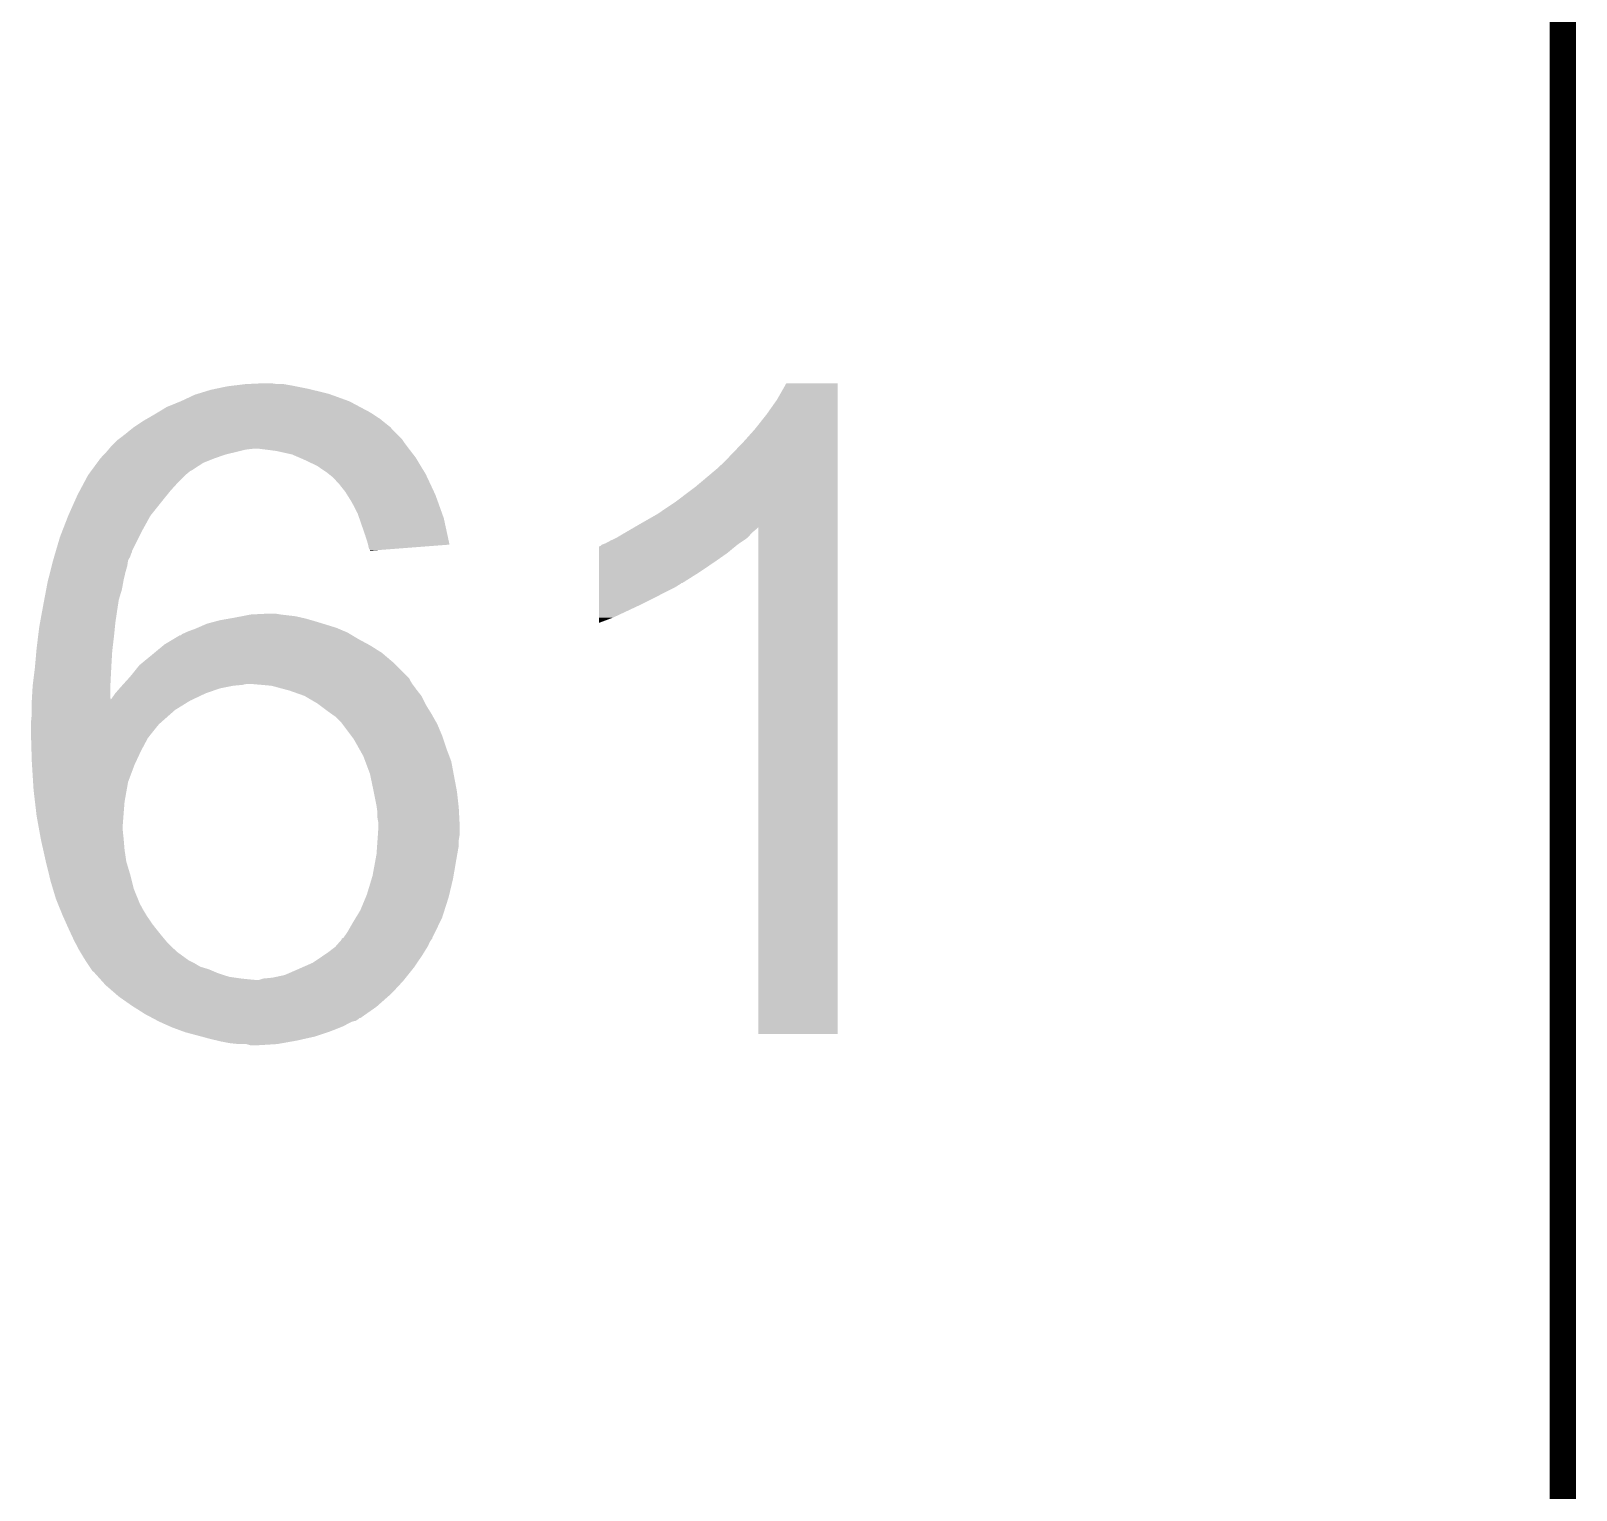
# Model space of a CAD drawing. Extents: x -1.4 to 24.2, y -3.9 to 53.4.
# Drawn here: x 15.28 to 24.21, y 26.19 to 34.62 of the extents above; entities that cross this region are included whole.
import ezdxf

# ---------------------------------------------------------------- set-up
doc = ezdxf.new("R2010")
doc.units = 0
doc.layers.add('SPECTRAL_CLICK_V100_GKO', color=9, linetype='CONTINUOUS')
doc.layers.add('SPECTRAL_CLICK_V100_GTO', color=11, linetype='CONTINUOUS')

msp = doc.modelspace()

# ---------------------------------------------------------------- linework, layer by layer
at = {"layer": 'SPECTRAL_CLICK_V100_GKO', "const_width": 0.1524}
msp.add_lwpolyline([(24.13, -1.27), (24.13, 39.32174)], dxfattribs=at)
at = {"layer": 'SPECTRAL_CLICK_V100_GTO'}
for points in [[(16.457676, 32.5755), (16.52016, 32.58312), (16.78432, 32.5755), (16.741142, 32.58312)], [(16.52016, 32.58312), (16.62684, 32.5882), (16.703042, 32.58312), (16.670022, 32.5882)], [(19.59102, 32.494218), (19.64436, 32.588178), (19.941538, 32.494218), (19.94154, 32.588178)], [(19.64436, 32.588178), (19.644374, 32.5882), (19.94154, 32.588178), (19.644374, 32.5882)], [(16.14678, 32.48406), (16.228062, 32.522162), (17.119602, 32.48406), (17.014256, 32.522162)], [(16.228062, 32.522162), (16.244674, 32.527238), (17.014256, 32.522162), (17.00022, 32.527238)], [(16.244674, 32.527238), (16.319498, 32.5501), (17.00022, 32.527238), (16.906702, 32.5501)], [(16.319498, 32.5501), (16.343628, 32.55518), (16.906702, 32.5501), (16.88592, 32.55518)], [(16.343628, 32.55518), (16.41602, 32.57042), (16.88592, 32.55518), (16.80972, 32.57042)], [(16.41602, 32.57042), (16.457676, 32.5755), (16.80972, 32.57042), (16.78432, 32.5755)], [(19.53006, 32.40786), (19.59102, 32.494218), (19.941538, 32.40786), (19.941538, 32.494218)], [(15.950354, 32.38246), (15.99438, 32.40786), (17.2974, 32.38246), (17.258454, 32.40786)], [(15.99438, 32.40786), (16.015296, 32.42056), (17.258454, 32.40786), (17.23898, 32.42056)], [(16.015296, 32.42056), (16.0655, 32.45104), (17.23898, 32.42056), (17.18168, 32.45104)], [(16.0655, 32.45104), (16.14678, 32.48406), (17.18168, 32.45104), (17.119602, 32.48406)], [(19.461478, 32.321498), (19.53006, 32.40786), (19.941538, 32.321498), (19.941538, 32.40786)], [(15.82166, 32.29102), (15.865584, 32.326578), (17.399, 32.29102), (17.363442, 32.326578)], [(15.865584, 32.326578), (15.874996, 32.334198), (17.363442, 32.326578), (17.358362, 32.334198)], [(15.874996, 32.334198), (15.875, 32.3342), (17.358362, 32.334198), (17.35836, 32.3342)], [(15.875, 32.3342), (15.88262, 32.33928), (17.35836, 32.3342), (17.35074, 32.33928)], [(15.88262, 32.33928), (15.928338, 32.369758), (17.35074, 32.33928), (17.313092, 32.369758)], [(15.928338, 32.369758), (15.950354, 32.38246), (17.313092, 32.369758), (17.2974, 32.38246)], [(19.39544, 32.24784), (19.461478, 32.321498), (19.941538, 32.24784), (19.941538, 32.321498)], [(15.732564, 32.20974), (15.745458, 32.224978), (17.464194, 32.20974), (17.452512, 32.224978)], [(15.745458, 32.224978), (15.75562, 32.23514), (17.452512, 32.224978), (17.44472, 32.23514)], [(15.75562, 32.23514), (15.778482, 32.258), (17.44472, 32.23514), (17.428894, 32.258)], [(15.778482, 32.258), (15.791766, 32.26816), (17.428894, 32.258), (17.42186, 32.26816)], [(15.791766, 32.26816), (15.82166, 32.29102), (17.42186, 32.26816), (17.399, 32.29102)], [(19.33194, 32.1818), (19.39544, 32.24784), (19.941536, 32.1818), (19.941538, 32.24784)], [(15.663244, 32.128458), (15.681962, 32.15386), (16.27632, 32.128458), (16.33982, 32.15386)], [(15.681962, 32.15386), (15.687042, 32.158942), (16.33982, 32.15386), (16.3545, 32.158942)], [(15.687042, 32.158942), (15.6972, 32.17164), (16.3545, 32.158942), (16.391186, 32.17164)], [(15.6972, 32.17164), (15.70228, 32.17672), (16.391186, 32.17164), (16.405862, 32.17672)], [(15.70228, 32.17672), (15.71752, 32.19196), (16.405862, 32.17672), (16.46936, 32.19196)], [(15.71752, 32.19196), (15.728266, 32.20466), (16.46936, 32.19196), (16.52016, 32.20466)], [(15.728266, 32.20466), (15.732564, 32.20974), (16.52016, 32.20466), (16.56334, 32.20974)], [(16.69796, 32.19704), (16.598898, 32.20974), (17.473932, 32.19704), (17.464194, 32.20974)], [(16.789398, 32.17672), (16.69796, 32.19704), (17.48951, 32.17672), (17.473932, 32.19704)], [(16.830436, 32.158938), (16.789398, 32.17672), (17.503142, 32.158938), (17.48951, 32.17672)], [(16.8656, 32.1437), (16.830436, 32.158938), (17.512366, 32.1437), (17.503142, 32.158938)], [(16.934178, 32.11068), (16.8656, 32.1437), (17.53235, 32.11068), (17.512366, 32.1437)], [(19.28114, 32.128458), (19.33194, 32.1818), (19.941536, 32.128458), (19.941536, 32.1818)], [(15.59052, 32.01924), (15.61084, 32.05734), (16.13408, 32.01924), (16.17218, 32.05734)], [(15.61084, 32.057342), (15.627684, 32.0802), (16.172182, 32.057342), (16.20012, 32.0802)], [(15.61084, 32.05734), (15.61084, 32.057342), (16.17218, 32.05734), (16.172182, 32.057342)], [(15.627684, 32.0802), (15.631426, 32.08528), (16.20012, 32.0802), (16.210278, 32.08528)], [(15.631426, 32.08528), (15.663244, 32.128458), (16.210278, 32.08528), (16.27632, 32.128458)], [(16.99006, 32.07258), (16.934178, 32.11068), (17.55541, 32.07258), (17.53235, 32.11068)], [(17.002764, 32.062418), (16.99006, 32.07258), (17.56156, 32.062418), (17.55541, 32.07258)], [(17.028158, 32.042102), (17.002764, 32.062418), (17.57107, 32.042102), (17.56156, 32.062418)], [(19.12112, 31.9913), (19.232878, 32.085278), (19.941536, 31.9913), (19.941536, 32.085278)], [(19.232878, 32.085278), (19.23796, 32.09036), (19.941536, 32.085278), (19.941536, 32.09036)], [(19.23796, 32.09036), (19.245582, 32.095442), (19.941536, 32.09036), (19.941536, 32.095442)], [(19.245582, 32.095442), (19.26082, 32.11068), (19.941536, 32.095442), (19.941536, 32.11068)], [(19.26082, 32.11068), (19.28114, 32.128458), (19.941536, 32.11068), (19.941536, 32.128458)], [(15.54988, 31.94304), (15.562072, 31.9659), (16.067356, 31.94304), (16.085822, 31.9659)], [(15.562072, 31.9659), (15.59052, 32.01924), (16.085822, 31.9659), (16.13408, 32.01924)], [(17.04848, 32.01924), (17.028158, 32.042102), (17.581772, 32.01924), (17.57107, 32.042102)], [(17.05864, 32.00908), (17.04848, 32.01924), (17.586528, 32.00908), (17.581772, 32.01924)], [(17.09674, 31.96082), (17.05864, 32.00908), (17.609118, 31.96082), (17.586528, 32.00908)], [(17.107854, 31.94304), (17.09674, 31.96082), (17.61744, 31.94304), (17.609118, 31.96082)], [(19.00682, 31.90494), (19.12112, 31.9913), (19.941536, 31.90494), (19.941536, 31.9913)], [(15.49654, 31.82366), (15.530586, 31.89986), (15.971518, 31.82366), (16.03248, 31.89986)], [(15.530586, 31.89986), (15.54988, 31.94304), (16.03248, 31.89986), (16.067356, 31.94304)], [(17.13484, 31.89986), (17.107854, 31.94304), (17.63292, 31.89986), (17.61744, 31.94304)], [(17.16786, 31.836362), (17.13484, 31.89986), (17.655684, 31.836362), (17.63292, 31.89986)], [(18.8976, 31.831278), (19.00682, 31.90494), (19.941534, 31.831278), (19.941536, 31.90494)], [(15.459112, 31.72714), (15.496538, 31.823658), (15.91818, 31.72714), (15.971518, 31.823658)], [(15.496538, 31.823658), (15.49654, 31.82366), (15.971518, 31.823658), (15.971518, 31.82366)], [(17.177534, 31.808418), (17.16786, 31.836362), (17.6657, 31.808418), (17.655684, 31.836362)], [(17.19072, 31.77032), (17.177534, 31.808418), (17.67395, 31.77032), (17.6657, 31.808418)], [(18.79092, 31.77032), (18.8976, 31.831278), (19.941534, 31.77032), (19.941534, 31.831278)], [(15.425118, 31.620456), (15.448278, 31.6992), (15.86484, 31.620456), (15.90421, 31.6992)], [(15.448278, 31.6992), (15.459112, 31.72714), (15.90421, 31.6992), (15.91818, 31.72714)], [(17.21104, 31.7119), (17.19072, 31.77032), (17.686598, 31.7119), (17.67395, 31.77032)], [(17.22628, 31.663638), (17.21104, 31.7119), (17.697048, 31.663638), (17.686598, 31.7119)], [(18.628358, 31.67888), (18.66138, 31.69412), (19.395946, 31.67888), (19.418298, 31.69412)], [(18.66138, 31.69412), (18.69948, 31.71698), (19.418298, 31.69412), (19.4394, 31.71698)], [(18.69948, 31.71698), (18.716896, 31.72714), (19.4394, 31.71698), (19.44878, 31.72714)], [(18.716896, 31.72714), (18.756084, 31.75), (19.44878, 31.72714), (19.47672, 31.75)], [(18.756084, 31.75), (18.764732, 31.755044), (19.47672, 31.75), (19.481762, 31.755044)], [(18.764732, 31.755044), (18.79092, 31.77032), (19.941534, 31.755044), (19.941534, 31.77032)], [(19.4818, 28.829022), (19.481762, 31.755044), (19.941518, 28.829022), (19.941534, 31.755044)], [(15.415408, 31.587438), (15.41989, 31.602678), (15.85468, 31.587438), (15.85976, 31.602678)], [(15.41989, 31.602678), (15.422878, 31.612836), (15.85976, 31.602678), (15.864838, 31.612836)], [(15.422878, 31.612836), (15.425118, 31.620456), (15.864838, 31.612836), (15.86484, 31.620456)], [(17.22804, 31.656018), (17.22628, 31.663638), (17.698696, 31.656018), (17.697048, 31.663638)], [(17.233898, 31.630626), (17.22804, 31.656018), (17.37019, 31.630626), (17.698696, 31.656018)], [(17.238974, 31.625546), (17.233898, 31.630626), (17.304468, 31.625546), (17.37019, 31.630626)], [(17.23898, 31.620484), (17.238974, 31.625546), (17.23898, 31.620484), (17.304468, 31.625546)], [(18.562336, 31.55442), (18.56234, 31.60776), (19.2278, 31.55442), (19.304, 31.60776)], [(18.56234, 31.60776), (18.562342, 31.64586), (19.304, 31.60776), (19.35012, 31.64586)], [(18.562342, 31.64586), (18.567404, 31.645864), (19.35012, 31.64586), (19.350124, 31.645864)], [(18.567404, 31.645864), (18.580102, 31.65602), (19.350124, 31.645864), (19.36242, 31.65602)], [(18.580102, 31.65602), (18.600422, 31.66364), (19.36242, 31.65602), (19.373594, 31.66364)], [(18.600422, 31.66364), (18.628358, 31.67888), (19.373594, 31.66364), (19.395946, 31.67888)], [(15.391402, 31.496), (15.400466, 31.531558), (15.82674, 31.496), (15.8369, 31.531558)], [(15.400466, 31.531558), (15.408884, 31.564578), (15.8369, 31.531558), (15.84198, 31.564578)], [(15.408884, 31.564578), (15.41018, 31.56966), (15.84198, 31.564578), (15.844802, 31.56966)], [(15.41018, 31.56966), (15.415408, 31.587438), (15.844802, 31.56966), (15.85468, 31.587438)], [(18.562334, 31.496), (18.562336, 31.55442), (19.14144, 31.496), (19.2278, 31.55442)], [(15.369012, 31.396938), (15.37716, 31.44012), (15.80642, 31.396938), (15.81427, 31.44012)], [(15.37716, 31.44012), (15.380396, 31.45282), (15.81427, 31.44012), (15.81658, 31.45282)], [(15.380396, 31.45282), (15.391402, 31.496), (15.81658, 31.45282), (15.82674, 31.496)], [(18.56233, 31.43504), (18.562334, 31.496), (19.044916, 31.43504), (19.14144, 31.496)], [(18.56233, 31.435034), (18.56233, 31.43504), (19.039834, 31.435034), (19.044916, 31.43504)], [(18.56233, 31.429958), (18.56233, 31.435034), (19.034758, 31.429958), (19.039834, 31.435034)], [(18.56233, 31.40964), (18.56233, 31.429958), (19.00174, 31.40964), (19.034758, 31.429958)], [(15.35176, 31.3055), (15.35799, 31.33852), (15.78356, 31.3055), (15.78864, 31.33852)], [(15.35799, 31.33852), (15.369012, 31.396938), (15.78864, 31.33852), (15.80642, 31.396938)], [(18.562324, 31.31058), (18.562326, 31.34868), (18.80616, 31.31058), (18.88236, 31.34868)], [(18.562326, 31.34868), (18.562328, 31.3817), (18.88236, 31.34868), (18.94586, 31.3817)], [(18.562328, 31.3817), (18.56233, 31.40964), (18.94586, 31.3817), (19.00174, 31.40964)], [(15.333098, 31.2039), (15.345694, 31.27248), (15.76832, 31.2039), (15.77848, 31.27248)], [(15.345694, 31.27248), (15.35176, 31.3055), (15.77848, 31.27248), (15.78356, 31.3055)], [(16.4592, 31.23438), (16.498388, 31.242), (16.843248, 31.23438), (16.80972, 31.242)], [(16.498388, 31.242), (16.55064, 31.25216), (16.80972, 31.242), (16.723358, 31.25216)], [(16.55064, 31.25216), (16.649698, 31.25724), (16.723358, 31.25216), (16.692882, 31.25724)], [(18.56232, 31.23438), (18.562324, 31.31058), (18.6436, 31.23438), (18.80616, 31.31058)], [(15.322368, 31.1277), (15.3289, 31.181038), (15.7607, 31.1277), (15.766032, 31.181038)], [(15.3289, 31.181038), (15.333098, 31.2039), (15.766032, 31.181038), (15.76832, 31.2039)], [(16.173872, 31.14802), (16.18488, 31.1531), (17.10944, 31.14802), (17.097434, 31.1531)], [(16.18488, 31.1531), (16.233138, 31.17088), (17.097434, 31.1531), (17.05541, 31.17088)], [(16.233138, 31.17088), (16.244682, 31.17596), (17.05541, 31.17088), (17.043402, 31.17596)], [(16.244682, 31.17596), (16.29664, 31.198822), (17.043402, 31.17596), (16.96872, 31.198822)], [(16.29664, 31.198822), (16.353786, 31.21406), (16.96872, 31.198822), (16.91894, 31.21406)], [(16.353786, 31.21406), (16.372838, 31.21914), (16.91894, 31.21406), (16.90116, 31.21914)], [(16.372838, 31.21914), (16.430412, 31.2293), (16.90116, 31.21914), (16.8656, 31.2293)], [(16.430412, 31.2293), (16.4592, 31.23438), (16.8656, 31.2293), (16.843248, 31.23438)], [(18.56232, 31.20393), (18.56232, 31.23438), (18.56232, 31.20393), (18.6436, 31.23438)], [(15.31366, 31.05658), (15.322368, 31.1277), (15.752332, 31.05658), (15.7607, 31.1277)], [(15.994484, 31.03118), (16.04666, 31.07436), (17.30756, 31.03118), (17.23898, 31.07436)], [(16.04666, 31.07436), (16.052802, 31.079442), (17.23898, 31.07436), (17.229542, 31.079442)], [(16.052802, 31.079442), (16.1036, 31.10992), (17.229542, 31.079442), (17.17294, 31.10992)], [(16.1036, 31.10992), (16.141704, 31.13278), (17.17294, 31.10992), (17.13484, 31.13278)], [(16.141704, 31.13278), (16.146786, 31.132786), (17.13484, 31.13278), (17.13483, 31.132786)], [(16.146786, 31.132786), (16.151864, 31.137862), (17.13483, 31.132786), (17.12637, 31.137862)], [(16.151864, 31.137862), (16.173872, 31.14802), (17.12637, 31.137862), (17.10944, 31.14802)], [(15.304628, 30.95498), (15.312304, 31.04134), (15.74546, 30.95498), (15.75054, 31.04134)], [(15.312304, 31.04134), (15.31366, 31.05658), (15.75054, 31.04134), (15.752332, 31.05658)], [(15.908022, 30.960062), (15.926574, 30.975302), (17.388838, 30.960062), (17.373598, 30.975302)], [(15.926574, 30.975302), (15.97914, 31.01848), (17.373598, 30.975302), (17.32257, 31.01848)], [(15.97914, 31.01848), (15.994484, 31.03118), (17.32257, 31.01848), (17.30756, 31.03118)], [(15.292704, 30.855922), (15.3035, 30.94228), (15.74038, 30.855922), (15.744808, 30.94228)], [(15.3035, 30.94228), (15.304628, 30.95498), (15.744808, 30.94228), (15.74546, 30.95498)], [(15.820206, 30.855918), (15.845484, 30.883858), (17.48028, 30.855918), (17.465042, 30.883858)], [(15.845484, 30.883858), (15.854678, 30.89402), (17.465042, 30.883858), (17.45488, 30.89402)], [(15.854678, 30.89402), (15.908022, 30.960062), (17.45488, 30.89402), (17.388838, 30.960062)], [(15.28602, 30.759436), (15.2908, 30.84068), (15.740418, 30.759436), (15.740388, 30.84068)], [(15.2908, 30.84068), (15.292704, 30.855922), (15.740388, 30.84068), (15.74038, 30.855922)], [(15.74546, 30.76448), (15.76832, 30.7975), (16.221636, 30.76448), (16.291562, 30.7975)], [(15.76832, 30.7975), (15.768322, 30.797502), (16.291562, 30.7975), (16.291566, 30.797502)], [(15.768322, 30.797502), (15.792972, 30.82544), (16.291566, 30.797502), (16.372842, 30.82544)], [(15.792972, 30.82544), (15.80642, 30.84068), (16.372842, 30.82544), (16.44904, 30.84068)], [(15.80642, 30.84068), (15.811016, 30.84576), (16.44904, 30.84068), (16.50238, 30.84576)], [(15.811016, 30.84576), (15.815612, 30.85084), (16.50238, 30.84576), (16.525242, 30.85084)], [(15.815612, 30.85084), (15.820206, 30.855918), (17.484006, 30.85084), (17.48028, 30.855918)], [(16.670022, 30.84068), (16.55572, 30.85084), (17.491456, 30.84068), (17.484006, 30.85084)], [(16.755226, 30.81782), (16.670022, 30.84068), (17.50822, 30.81782), (17.491456, 30.84068)], [(16.77416, 30.81274), (16.755226, 30.81782), (17.512212, 30.81274), (17.50822, 30.81782)], [(16.860522, 30.78226), (16.77416, 30.81274), (17.536162, 30.78226), (17.512212, 30.81274)], [(15.28572, 30.75432), (15.28602, 30.759436), (16.200122, 30.75432), (16.210954, 30.759436)], [(15.28572, 30.700982), (15.28572, 30.75432), (16.113762, 30.700982), (16.200122, 30.75432)], [(15.740418, 30.759436), (15.74546, 30.76448), (16.210954, 30.759436), (16.221636, 30.76448)], [(16.860526, 30.782258), (16.860522, 30.78226), (17.536162, 30.782258), (17.536162, 30.78226)], [(16.93418, 30.73908), (16.860526, 30.782258), (17.557752, 30.73908), (17.536162, 30.782258)], [(16.944338, 30.731462), (16.93418, 30.73908), (17.56156, 30.731462), (17.557752, 30.73908)], [(16.99514, 30.69336), (16.944338, 30.731462), (17.585148, 30.69336), (17.56156, 30.731462)], [(15.28064, 30.62478), (15.28572, 30.678118), (16.0274, 30.62478), (16.087848, 30.678118)], [(15.28064, 30.614618), (15.28064, 30.62478), (16.017238, 30.614618), (16.0274, 30.62478)], [(15.28572, 30.678118), (15.28572, 30.700982), (16.087848, 30.678118), (16.113762, 30.700982)], [(17.01673, 30.67812), (16.99514, 30.69336), (17.59458, 30.67812), (17.585148, 30.69336)], [(17.038322, 30.662878), (17.01673, 30.67812), (17.603196, 30.662878), (17.59458, 30.67812)], [(17.07642, 30.624778), (17.038322, 30.662878), (17.62473, 30.624778), (17.603196, 30.662878)], [(17.08023, 30.6197), (17.07642, 30.624778), (17.6276, 30.6197), (17.62473, 30.624778)], [(17.129762, 30.55366), (17.08023, 30.6197), (17.65554, 30.55366), (17.6276, 30.6197)], [(15.28064, 30.58668), (15.28064, 30.614618), (15.99438, 30.58668), (16.017238, 30.614618)], [(15.28064, 30.57652), (15.28064, 30.58668), (15.986358, 30.57652), (15.99438, 30.58668)], [(15.281762, 30.538418), (15.28064, 30.57652), (15.95628, 30.538418), (15.986358, 30.57652)], [(15.283854, 30.4673), (15.281762, 30.538418), (15.91818, 30.4673), (15.95628, 30.538418)], [(17.145002, 30.53334), (17.129762, 30.55366), (17.662314, 30.53334), (17.65554, 30.55366)], [(17.176524, 30.47746), (17.145002, 30.53334), (17.68094, 30.47746), (17.662314, 30.53334)], [(15.28572, 30.4038), (15.283854, 30.4673), (15.888414, 30.4038), (15.91818, 30.4673)], [(17.20088, 30.43428), (17.176524, 30.47746), (17.69732, 30.43428), (17.68094, 30.47746)], [(15.286832, 30.38602), (15.28572, 30.4038), (15.88008, 30.38602), (15.888414, 30.4038)], [(15.293182, 30.284422), (15.286832, 30.38602), (15.841982, 30.284422), (15.88008, 30.38602)], [(17.212312, 30.403798), (17.20088, 30.43428), (17.70888, 30.403798), (17.69732, 30.43428)], [(17.23898, 30.332678), (17.212312, 30.403798), (17.722216, 30.332678), (17.70888, 30.403798)], [(15.29588, 30.24124), (15.293182, 30.284422), (15.834304, 30.24124), (15.841982, 30.284422)], [(17.24112, 30.32252), (17.23898, 30.332678), (17.72412, 30.32252), (17.722216, 30.332678)], [(17.2593, 30.23616), (17.24112, 30.32252), (17.74046, 30.23616), (17.72412, 30.32252)], [(15.304178, 30.17012), (15.29588, 30.24124), (15.82166, 30.17012), (15.834304, 30.24124)], [(15.31366, 30.088838), (15.304178, 30.17012), (15.815284, 30.088838), (15.82166, 30.17012)], [(17.260824, 30.228542), (17.2593, 30.23616), (17.7419, 30.228542), (17.74046, 30.23616)], [(17.27708, 30.14726), (17.260824, 30.228542), (17.750932, 30.14726), (17.7419, 30.228542)], [(15.322436, 30.04058), (15.31366, 30.088838), (15.8115, 30.04058), (15.815284, 30.088838)], [(17.278532, 30.1371), (17.27708, 30.14726), (17.75206, 30.1371), (17.750932, 30.14726)], [(17.28216, 30.111698), (17.278532, 30.1371), (17.753398, 30.111698), (17.75206, 30.1371)], [(17.28216, 30.078678), (17.28216, 30.111698), (17.755136, 30.078678), (17.753398, 30.111698)], [(15.329362, 30.002482), (15.322436, 30.04058), (15.8115, 30.002482), (15.8115, 30.04058)], [(15.338138, 29.95422), (15.329362, 30.002482), (15.81658, 29.95422), (15.8115, 30.002482)], [(17.28724, 30.050738), (17.28216, 30.078678), (17.756606, 30.050738), (17.755136, 30.078678)], [(17.284922, 29.979618), (17.28724, 30.01264), (17.75714, 29.979618), (17.75714, 30.01264)], [(17.28724, 30.040582), (17.28724, 30.050738), (17.75714, 30.040582), (17.756606, 30.050738)], [(17.28724, 30.01264), (17.28724, 30.040582), (17.75714, 30.01264), (17.75714, 30.040582)], [(15.33906, 29.94914), (15.338138, 29.95422), (15.817004, 29.94914), (15.81658, 29.95422)], [(15.351606, 29.89326), (15.33906, 29.94914), (15.82166, 29.89326), (15.817004, 29.94914)], [(17.27708, 29.867858), (17.280466, 29.916118), (17.743542, 29.867858), (17.75206, 29.916118)], [(17.280466, 29.916118), (17.282782, 29.949138), (17.75206, 29.916118), (17.75206, 29.949138)], [(17.282782, 29.949138), (17.284922, 29.979618), (17.75206, 29.949138), (17.75714, 29.979618)], [(15.367, 29.824682), (15.351606, 29.89326), (15.83182, 29.824682), (15.82166, 29.89326)], [(15.367, 29.82468), (15.367, 29.824682), (15.831822, 29.82468), (15.83182, 29.824682)], [(15.385628, 29.748478), (15.367, 29.82468), (15.85468, 29.748478), (15.831822, 29.82468)], [(17.25422, 29.743398), (17.270082, 29.82976), (17.722074, 29.743398), (17.73682, 29.82976)], [(17.270082, 29.82976), (17.27708, 29.867858), (17.73682, 29.82976), (17.743542, 29.867858)], [(15.39494, 29.71038), (15.385628, 29.748478), (15.864206, 29.71038), (15.85468, 29.748478)], [(17.2212, 29.634178), (17.248844, 29.72562), (17.697266, 29.634178), (17.71904, 29.72562)], [(17.248844, 29.72562), (17.25422, 29.743398), (17.71904, 29.72562), (17.722074, 29.743398)], [(15.407894, 29.667202), (15.39494, 29.71038), (15.875, 29.667202), (15.864206, 29.71038)], [(15.42542, 29.608778), (15.407894, 29.667202), (15.898736, 29.608778), (15.875, 29.667202)], [(17.21485, 29.618942), (17.2212, 29.634178), (17.69364, 29.618942), (17.697266, 29.634178)], [(15.434688, 29.58592), (15.42542, 29.608778), (15.90802, 29.58592), (15.898736, 29.608778)], [(15.438806, 29.57576), (15.434688, 29.58592), (15.9131, 29.57576), (15.90802, 29.58592)], [(15.450134, 29.54782), (15.438806, 29.57576), (15.92834, 29.54782), (15.9131, 29.57576)], [(15.46352, 29.5148), (15.450134, 29.54782), (15.948152, 29.5148), (15.92834, 29.54782)], [(17.1831, 29.54274), (17.21485, 29.618942), (17.66932, 29.54274), (17.69364, 29.618942)], [(15.4658, 29.509718), (15.46352, 29.5148), (15.9512, 29.509718), (15.948152, 29.5148)], [(15.487432, 29.46146), (15.4658, 29.509718), (15.98422, 29.46146), (15.9512, 29.509718)], [(15.49654, 29.44114), (15.487432, 29.46146), (16.000264, 29.44114), (15.98422, 29.46146)], [(17.109442, 29.41828), (17.13992, 29.47162), (17.615804, 29.41828), (17.64188, 29.47162)], [(17.13992, 29.47162), (17.156882, 29.49956), (17.64188, 29.47162), (17.65554, 29.49956)], [(17.156882, 29.49956), (17.1831, 29.54274), (17.65554, 29.49956), (17.66932, 29.54274)], [(15.509512, 29.4132), (15.49654, 29.44114), (16.02232, 29.4132), (16.000264, 29.44114)], [(15.52956, 29.370018), (15.509512, 29.4132), (16.057992, 29.370018), (16.02232, 29.4132)], [(15.537542, 29.354782), (15.52956, 29.370018), (16.070578, 29.354782), (16.057992, 29.370018)], [(17.062972, 29.35986), (17.076414, 29.375094), (17.58442, 29.35986), (17.594576, 29.375094)], [(17.076414, 29.3751), (17.07642, 29.380166), (17.59458, 29.3751), (17.599646, 29.380166)], [(17.076414, 29.375094), (17.076414, 29.3751), (17.594576, 29.375094), (17.59458, 29.3751)], [(17.07642, 29.380166), (17.076434, 29.380174), (17.599646, 29.380166), (17.599654, 29.380174)], [(17.076434, 29.380174), (17.08657, 29.385256), (17.599654, 29.380174), (17.59966, 29.385256)], [(17.08657, 29.385256), (17.086574, 29.385258), (17.59966, 29.385256), (17.59966, 29.385258)], [(17.086574, 29.385258), (17.109442, 29.41828), (17.59966, 29.385258), (17.615804, 29.41828)], [(15.5575, 29.31668), (15.537542, 29.354782), (16.110586, 29.31668), (16.070578, 29.354782)], [(15.56512, 29.303982), (15.5575, 29.31668), (16.123918, 29.303982), (16.110586, 29.31668)], [(15.58798, 29.26588), (15.56512, 29.303982), (16.17606, 29.26588), (16.123918, 29.303982)], [(16.90878, 29.24048), (16.97261, 29.28366), (17.511938, 29.24048), (17.54124, 29.28366)], [(16.97261, 29.28366), (16.99514, 29.2989), (17.54124, 29.28366), (17.550674, 29.2989)], [(16.99514, 29.2989), (17.038318, 29.331918), (17.550674, 29.2989), (17.571114, 29.331918)], [(17.038318, 29.331918), (17.042802, 29.337), (17.571114, 29.331918), (17.57426, 29.337)], [(17.042802, 29.337), (17.062972, 29.35986), (17.57426, 29.337), (17.58442, 29.35986)], [(15.594512, 29.255722), (15.58798, 29.26588), (16.18996, 29.255722), (16.17606, 29.26588)], [(15.60431, 29.24048), (15.594512, 29.255722), (16.22044, 29.24048), (16.18996, 29.255722)], [(15.61084, 29.23032), (15.60431, 29.24048), (16.237374, 29.23032), (16.22044, 29.24048)], [(15.619308, 29.21762), (15.61084, 29.23032), (16.258538, 29.21762), (16.237374, 29.23032)], [(15.629466, 29.202382), (15.619308, 29.21762), (16.30934, 29.202382), (16.258538, 29.21762)], [(15.636238, 29.192222), (15.629466, 29.202382), (16.333044, 29.192222), (16.30934, 29.202382)], [(15.643858, 29.18714), (15.636238, 29.192222), (16.3449, 29.18714), (16.333044, 29.192222)], [(15.65072, 29.179518), (15.643858, 29.18714), (16.362682, 29.179518), (16.3449, 29.18714)], [(16.746218, 29.16936), (16.82242, 29.20238), (17.458434, 29.16936), (17.48485, 29.20238)], [(16.82242, 29.20238), (16.845448, 29.21254), (17.48485, 29.20238), (17.49298, 29.21254)], [(16.845448, 29.21254), (16.90878, 29.24048), (17.49298, 29.21254), (17.511938, 29.24048)], [(15.669006, 29.1592), (15.65072, 29.179518), (16.426178, 29.1592), (16.362682, 29.179518)], [(15.67815, 29.14904), (15.669006, 29.1592), (16.4973, 29.14904), (16.426178, 29.1592)], [(15.685008, 29.14142), (15.67815, 29.14904), (16.5735, 29.14142), (16.4973, 29.14904)], [(15.689578, 29.136342), (15.685008, 29.14142), (17.43202, 29.136342), (17.436082, 29.14142)], [(15.71244, 29.11094), (15.689578, 29.136342), (17.40837, 29.11094), (17.43202, 29.136342)], [(15.768124, 29.06268), (15.71244, 29.11094), (17.36344, 29.06268), (17.40837, 29.11094)], [(16.598896, 29.14142), (16.621758, 29.149038), (17.436082, 29.14142), (17.442176, 29.149038)], [(16.621758, 29.149038), (16.675098, 29.15412), (17.442176, 29.149038), (17.446242, 29.15412)], [(16.675098, 29.15412), (16.746218, 29.16936), (17.446242, 29.15412), (17.458434, 29.16936)], [(15.788638, 29.0449), (15.768124, 29.06268), (17.343288, 29.0449), (17.36344, 29.06268)], [(15.864842, 28.99156), (15.788638, 29.0449), (17.282836, 28.99156), (17.343288, 29.0449)], [(15.872864, 28.98648), (15.864842, 28.99156), (17.27708, 28.98648), (17.282836, 28.99156)], [(15.94104, 28.9433), (15.872864, 28.98648), (17.215628, 28.9433), (17.27708, 28.98648)], [(15.984072, 28.92044), (15.94104, 28.9433), (17.183096, 28.92044), (17.215628, 28.9433)], [(15.984082, 28.920434), (15.984072, 28.92044), (17.178014, 28.920434), (17.183096, 28.92044)], [(15.993634, 28.91536), (15.984082, 28.920434), (17.17294, 28.91536), (17.178014, 28.920434)], [(16.012762, 28.905198), (15.993634, 28.91536), (17.157698, 28.905198), (17.17294, 28.91536)], [(16.02232, 28.90012), (16.012762, 28.905198), (17.134836, 28.90012), (17.157698, 28.905198)], [(16.08465, 28.87218), (16.02232, 28.90012), (17.0815, 28.87218), (17.134836, 28.90012)], [(16.095982, 28.8671), (16.08465, 28.87218), (17.068568, 28.8671), (17.0815, 28.87218)], [(16.158326, 28.84424), (16.095982, 28.8671), (17.010382, 28.84424), (17.068568, 28.8671)], [(16.17218, 28.83916), (16.158326, 28.84424), (16.99514, 28.83916), (17.010382, 28.84424)], [(16.24838, 28.81884), (16.17218, 28.83916), (16.934178, 28.81884), (16.99514, 28.83916)], [(16.26725, 28.81376), (16.24838, 28.81884), (16.918938, 28.81376), (16.934178, 28.81884)], [(16.31442, 28.80106), (16.26725, 28.81376), (16.862494, 28.80106), (16.918938, 28.81376)], [(16.356754, 28.7909), (16.31442, 28.80106), (16.81734, 28.7909), (16.862494, 28.80106)], [(16.37792, 28.78582), (16.356754, 28.7909), (16.788764, 28.78582), (16.81734, 28.7909)], [(16.43126, 28.77566), (16.37792, 28.78582), (16.731614, 28.77566), (16.788764, 28.78582)], [(16.48206, 28.77058), (16.43126, 28.77566), (16.70304, 28.77058), (16.731614, 28.77566)], [(16.550636, 28.76296), (16.525238, 28.77058), (16.578582, 28.76296), (16.70304, 28.77058)], [(19.941518, 28.829), (19.4818, 28.829022), (19.941518, 28.829), (19.941518, 28.829022)]]:
    msp.add_solid(points, dxfattribs=at)

doc.saveas('drawing.dxf')
